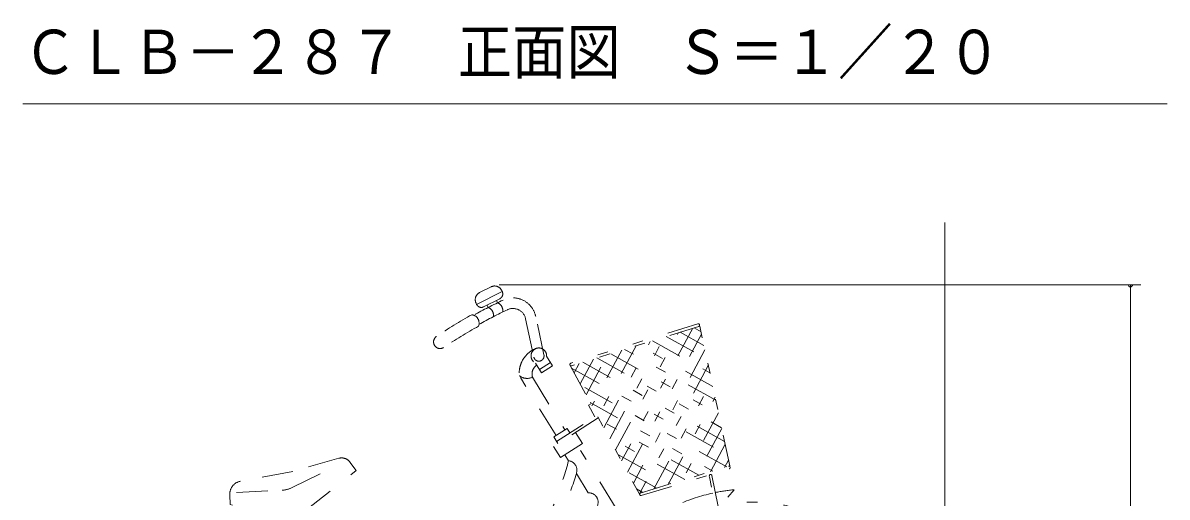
# Model space of a CAD drawing. Units: millimetres, scale not verified. Extents: x -5940 to 5940, y -6448 to 6448.
# Drawn here: x -1538 to 622, y -3441 to -2546 of the extents above; entities that cross this region are included whole.
import ezdxf
from ezdxf.enums import TextEntityAlignment as Align

# ---------------------------------------------------------------- set-up
doc = ezdxf.new("R2010")
doc.units = ezdxf.units.MM
doc.header["$LTSCALE"] = 10
doc.linetypes.add('USER4', pattern=[25, 6, -5, 2, -5, 2, -5])
doc.layers.add('0-0_0', color=7, linetype='Continuous')
for name, color, linetype, lineweight in [('0-2_2-0BOLD', 7, 'Continuous', 18), ('0-5_2-5DIM', 3, 'Continuous', 18), ('0-6_2-6HATCH', 2, 'USER4', 18)]:
    doc.layers.add(name, color=color, linetype=linetype, lineweight=lineweight)
doc.styles.add('ＭＳ ゴシック', font='')
doc.styles.get('ＭＳ ゴシック').set_extended_font_data('MS Gothic')

# ---------------------------------------------------------------- blocks, each defined once
blk = doc.blocks.new('ｊｊ2')
at = {"layer": '0-6_2-6HATCH'}
for p, q in [((4628.24, -11405.5), (4605.81, -11416.54)), ((4600.08, -11438.87), (4598.98, -11436.62)), ((4644.87, -11427.97), (4613.47, -11443.42)), ((4622.38, -11444.54), (4620.19, -11440.11)), ((4640.32, -11435.71), (4638.14, -11431.28)), ((4694.52, -11466.11), (4710.18, -11538.16)), ((4729.72, -11533.92), (4714.06, -11461.86)), ((5026.39, -11475.56), (4781.48, -11549.9)), ((5016.49, -11483.79), (4879.26, -11734.48)), ((4992.27, -11491.14), (5038.05, -11516.2)), ((5032.38, -11490.29), (5019.07, -11483.01)), ((4845.03, -11672.06), (4934.46, -11508.69)), ((4856.45, -11692.87), (4961.8, -11500.39)), ((4867.86, -11713.68), (4989.15, -11492.09)), ((4890.68, -11755.29), (5033.33, -11494.67)), ((4938.69, -11507.41), (5049.39, -11568.01)), ((4965.48, -11499.27), (5043.72, -11542.1)), ((4810.8, -11609.64), (4852.43, -11533.59)), ((4879.77, -11525.29), (4822.21, -11630.44)), ((4907.12, -11516.99), (4833.62, -11651.25)), ((4858.3, -11531.81), (5066.41, -11645.72)), ((5060.74, -11619.81), (4885.1, -11523.67)), ((5039.85, -11524.42), (4902.09, -11776.1)), ((5055.06, -11593.91), (4911.89, -11515.54)), ((4742.5, -11548.46), (4721.32, -11561.74)), ((4746.48, -11554.81), (4734.95, -11536.42)), ((4797.74, -11550.2), (4787.98, -11568.02)), ((4799.39, -11588.83), (4825.08, -11541.89)), ((5077.75, -11697.53), (4804.72, -11548.08)), ((4831.51, -11539.94), (5072.08, -11671.62)), ((5046.36, -11554.18), (4914.29, -11795.45)), ((4753.07, -11686.25), (4682.25, -11573.39)), ((4707.69, -11576.3), (4770.02, -11675.62)), ((4783.04, -11559.01), (5083.42, -11723.43)), ((5081.83, -11745.36), (4800.91, -11591.59)), ((4941.56, -11787.3), (5052.88, -11583.93)), ((4968.82, -11779.15), (5059.39, -11613.68)), ((4818.78, -11624.17), (5054.89, -11753.42)), ((5027.95, -11761.47), (4836.64, -11656.75)), ((5065.9, -11643.43), (4996.08, -11771)), ((5072.42, -11673.19), (5023.34, -11762.85)), ((4869.11, -11824.15), (4795.51, -11706.85)), ((5001.01, -11769.53), (4854.51, -11689.33)), ((5050.6, -11754.7), (5078.94, -11702.94)), ((4770.1, -11722.79), (4777.23, -11734.16)), ((4872.37, -11721.91), (4974.07, -11777.58)), ((4244.58, -11784.74), (4331.42, -11742.98)), ((4917.32, -11799.77), (5086.68, -11749.13)), ((5085.45, -11732.69), (5077.86, -11746.55)), ((4792.15, -11757.95), (4815.12, -11794.55)), ((4947.13, -11785.63), (4890.24, -11754.49)), ((5125.48, -12132.79), (5048.35, -11762.98)), ((5053.24, -11761.96), (5130.38, -12131.77)), ((4137.22, -11793.94), (4225.36, -11789.62)), ((4908.11, -11787.07), (4920.19, -11793.69)), ((5096.21, -11788.68), (5083.8, -11802.7))]:
    blk.add_line(p, q, dxfattribs=at)
for points in [[(4600.08, -11438.87), (4649.43, -11414.58), (4648.33, -11412.34)], [(4713.77, -11549.71), (4725.31, -11568.09), (4746.48, -11554.81)], [(4754.15, -11697.38), (4827.86, -11651.13), (4815.82, -11629.18), (4820.06, -11626.51)], [(4834.51, -11652.86), (4748.34, -11706.93), (4761.63, -11728.11), (4803.98, -11701.53), (4790.69, -11680.36)], [(4779.56, -11681.44), (4774.25, -11672.97), (4748.84, -11688.91), (4756.81, -11701.62)], [(4334.67, -11729.38), (4246.35, -11754.28), (4145.08, -11772.69)], [(4270.47, -11828.08), (4367.99, -11752.49), (4356.1, -11736.63)], [(4239.37, -11835.92), (4125.61, -11816.89), (4124.59, -11798.68)]]:
    blk.add_lwpolyline(points, dxfattribs=at)
blk.add_lwpolyline([(4912.93, -11795.86), (5087.83, -11743.57), (5030.05, -11479.67), (4780.99, -11555.28)], close=True, dxfattribs=at)
for centre, radius, start, end in [((4634.87, -11418.96), 15, 26.1992, 116.1992), ((4612.43, -11430), 15, 116.1992, 206.19919), ((4640.46, -11419), 10, 296.19791, 26.19791), ((5072.84, -12337.34), 1000, 114.94395, 118.57675), ((4609.05, -11434.45), 10, 206.19791, 296.19791), ((4616.63, -11459.54), 16.07, 351.86, 69.04364), ((4634.58, -11450.71), 16.07, 351.72997, 69.04364), ((4670.09, -11471.42), 45, 12.26315, 114.94353), ((4670.09, -11471.42), 25, 12.26352, 114.94389), ((5072.84, -12337.34), 1002.5, 118.72983, 123.27551), ((4588.76, -11474.16), 16.07, 339.84731, 82.12912), ((5072.84, -12337.34), 980, 114.94394, 118.53703), ((5072.84, -12337.34), 977.5, 118.67203, 123.27551), ((5027.12, -11477.95), 2.5, 286.8898, 106.8898), ((4529.66, -11509.65), 12.5, 123.27544, 303.27542), ((4732.05, -11568.88), 50, 110.22356, 185.16774), ((4719.95, -11536.04), 15, 358.54936, 245.66397), ((4719.95, -11536.04), 10, 192.26274, 12.26274), ((4726.79, -11570.36), 20, 122.25328, 197.26759), ((4782.21, -11552.3), 2.5, 106.8898, 286.88979), ((4697.42, -11553.51), 25, 232.65472, 294.26802), ((4340.1, -11748.63), 20, 36.86896, 105.74423), ((4064.87, -11535.64), 739.5, 302.91849, 344.42796), ((4775.84, -11751.6), 17.5, 338.74619, 85.4679), ((5085.97, -11746.74), 2.5, 20.94283, 106.64806), ((5085.97, -11746.74), 2.5, 286.64806, 12.35327), ((4064.87, -11535.64), 760.5, 302.84097, 343.00319), ((5050.8, -11762.47), 2.5, 11.78484, 191.78482), ((4149.55, -11797.29), 25, 100.30475, 183.17972), ((4222.91, -11739.68), 50, 272.80887, 295.68098), ((5130.01, -12142.27), 355.2, 95.45984, 101.37848), ((3417.76, -11284.61), 1487.5, 321.66478, 339.95148), ((4816.11, -11812.52), 18, 331.05298, 93.15857), ((5130.01, -12142.27), 330.2, 211.90643, 98.62029), ((4916.6, -11797.37), 2.5, 106.64856, 286.64806), ((5130.01, -12142.27), 355.2, 102.18501, 124.83725)]:
    blk.add_arc(centre, radius, start, end, dxfattribs=at)

msp = doc.modelspace()

# ---------------------------------------------------------------- linework, layer by layer
at = {"layer": '0-2_2-0BOLD'}
msp.add_line((202.6, -4560.42), (202.6, -2922.76), dxfattribs=at)
at = {"layer": '0-5_2-5DIM'}
for p, q in [((-1538.08, -2698.73), (621.92, -2698.73)), ((572.6, -3040.42), (-638.74, -3040.42)), ((556.6, -3040.42), (548.6, -3040.42)), ((552.6, -4560.42), (552.6, -3040.42))]:
    msp.add_line(p, q, dxfattribs=at)
msp.add_arc((552.6, -3040.42), 4, 180, 0, dxfattribs=at)

# ---------------------------------------------------------------- block references
at = {"layer": '0-0_0', "xscale": 0.98}
msp.add_blockref('ｊｊ2', (-5189.62, 8361.3), dxfattribs=at)

# ---------------------------------------------------------------- texts
at = {"layer": '0-5_2-5DIM', "color": 7, "style": 'ＭＳ ゴシック', "width": 0.9}
msp.add_text('ＣＬＢ－２８７\u3000正面図\u3000Ｓ＝１／２０', height=83.58, dxfattribs=at).set_placement((-1538.08, -2667.33), align=Align.BOTTOM_LEFT)

doc.saveas('drawing.dxf')
